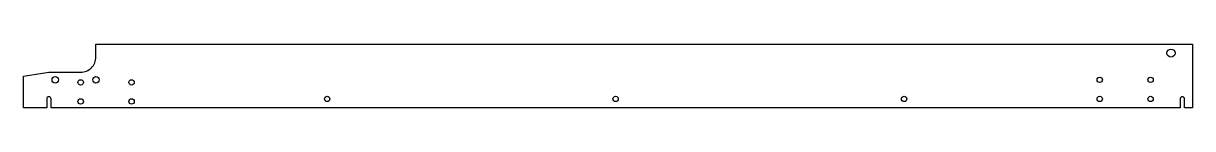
# Model space of a CAD drawing. Header units: millimetres. Extents: x -919 to 0, y -50 to 0.
import ezdxf

# ---------------------------------------------------------------- set-up
doc = ezdxf.new("R2010")
doc.units = ezdxf.units.MM
doc.layers.get('0').update_dxf_attribs({"linetype": 'CONTINUOUS'})

msp = doc.modelspace()

# ---------------------------------------------------------------- linework, layer by layer
msp.add_lwpolyline([(-861.6, -10), (-861.6, 0), (0, 0), (0, -50), (-6.3, -50), (-6.3, -43, 1), (-9.8, -43), (-9.8, -50), (-896.8, -50), (-896.8, -43, 1), (-900.3, -43), (-900.3, -50), (-918.6, -50), (-918.6, -25), (-898.6, -22), (-873.6, -22, 0.414214)], format="xyb", close=True)
for centre, radius in [((-17, -7), 3.2), ((-893.6, -28), 2.5), ((-861.6, -28), 2.5), ((-73, -28), 2.1), ((-33, -28), 2.1), ((-873.6, -30), 2.1), ((-833.6, -30), 2.1), ((-873.6, -45), 2.1), ((-833.6, -45), 2.1), ((-679.95, -43), 2.1), ((-453.3, -43), 2.1), ((-226.65, -43), 2.1), ((-73, -43), 2.1), ((-33, -43), 2.1)]:
    msp.add_circle(centre, radius)

doc.saveas('drawing.dxf')
